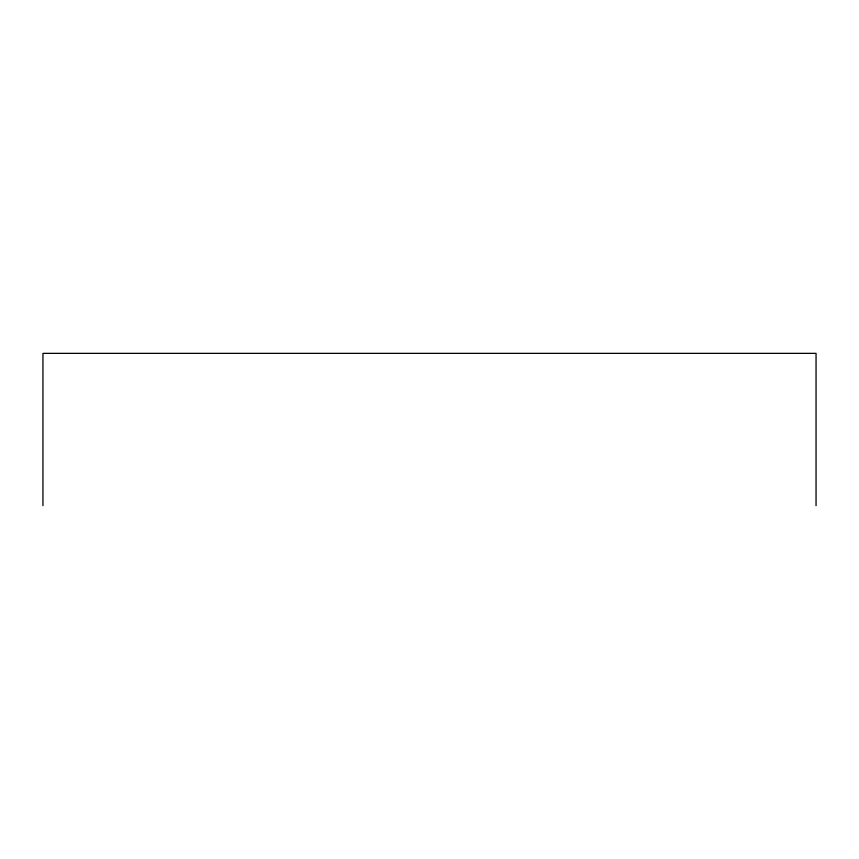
<?xml version="1.0" encoding="UTF-8"?>
<svg xmlns="http://www.w3.org/2000/svg" width="859" height="859" viewBox="0 0 859 859"><rect width="100%" height="100%" fill="white"/><g stroke="black" fill="none" stroke-linecap="round" stroke-linejoin="round"><path stroke-width="1.29" d="M816.05 505.64L816.05 353.36L42.95 353.36L42.95 505.64"/></g></svg>
